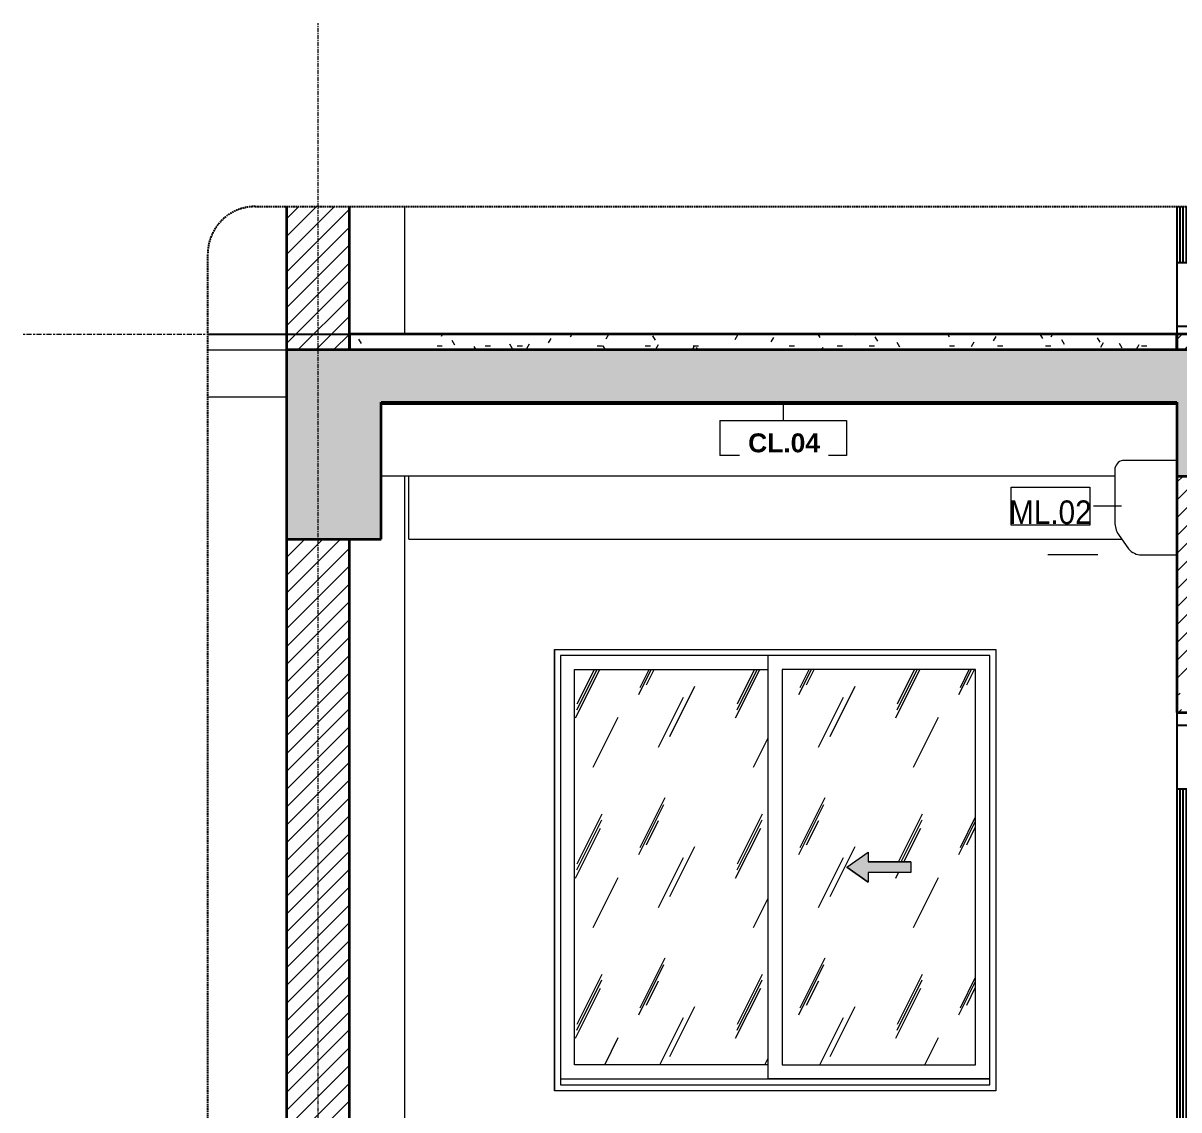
# Model space of a CAD drawing. Header units: millimetres. Extents: x 67190 to 250421, y 542 to 78637.
# Drawn here: x 136462 to 140129, y 3140 to 6587 of the extents above; entities that cross this region are included whole.
import ezdxf

# ---------------------------------------------------------------- set-up
doc = ezdxf.new("R2010")
doc.units = ezdxf.units.MM
for name, pattern in [('Centre', [31.75, 6.35, -4.7625, 15.875, -4.7625]), ('Grid Line', [22.225, 12.7, -3.175, 3.175, -3.175]), ('Hidden', [7.14375, 4.7625, -2.38125]), ('IMPORT-CENTER _2_', [40.64, 25.4, -5.08, 5.08, -5.08])]:
    doc.linetypes.add(name, pattern=pattern)
for name, color, linetype, lineweight in [('0-6', 130, 'Continuous', 5), ('A-CLNG-1', 250, 'Continuous', 35), ('A-CLNG-IDEN', 151, 'Continuous', 9), ('A-DETL-GENF', 92, 'Continuous', 18), ('A-DETL-GENF-4', 92, 'Hidden', 25), ('A-DETL-GENF-5', 9, 'Continuous', 18), ('A-DETL-MEDM', 33, 'Continuous', 35), ('A-DOOR', 31, 'Continuous', 18), ('A-DOOR-1', 7, 'Continuous', 18), ('A-DOOR-3', 50, 'Continuous', 25), ('A-FLOR-FNSH-1', 250, 'Continuous', 35), ('A-FLOR-LEVL-2', 51, 'Centre', 9), ('A-FLOR-PATT-1', 253, 'Continuous', 18), ('A-FLOR-PATT-3', 67, 'Continuous', 18), ('A-GLAZ', 151, 'Continuous', 18), ('A-WALL', 113, 'Continuous', 18), ('A-WALL-2', 250, 'Continuous', 35), ('A-WALL-PATT-1', 9, 'Continuous', 18), ('A-WALL-PATT-2', 111, 'Continuous', 18), ('G-IMPT', 8, 'Continuous', 18), ('G-IMPT-3', 8, 'IMPORT-CENTER _2_', 18), ('M-EQPM', 50, 'Continuous', 18), ('M-EQPM-1', 7, 'Continuous', 18), ('M-EQPM-2', 50, 'Continuous', 25), ('M-EQPM-IDEN', 50, 'Continuous', 9), ('S-BEAM-1', 71, 'Continuous', 5), ('S-BEAM-2', 7, 'Continuous', 18), ('S-COLS-7', 7, 'Continuous', 18), ('S-GRID-1', 1, 'Grid Line', 9)]:
    doc.layers.add(name, color=color, linetype=linetype, lineweight=lineweight)
doc.styles.add('Arial_2', font='arial.ttf', dxfattribs={"width": 0.9, "height": 75})
doc.styles.add('Arial_B_3', font='arialbd.ttf', dxfattribs={"height": 60})
pattern_1 = [(50, (-74162.38, 15875), (364.368, -31.878), [38.1, -419.1]), (355, (-74162.38, 15875), (-70.486, 382.113), [30.48, -335.28]), (100.451, (-74132, 15872.34), (293.885, 350.233), [32.38, -356.18]), (46.184, (-74162.4, 15976.6), (542.158, -84.086), [57.15, -628.65]), (96.636, (-74117.2, 15969.6), (474.805, 494.855), [48.57, -534.27]), (351.184, (-74162.4, 15976.6), (474.81, 494.85), [45.72, -502.92]), (21, (-74111.58, 15951.2), (303.2285, -204.5305), [38.1, -419.1]), (326, (-74111.58, 15951.2), (123.604, 368.376), [30.48, -335.28]), (71.451, (-74086.3, 15934.16), (426.834, 163.843), [32.38, -356.18]), (37.5, (-74162.38, 15875), (6.1766, 169.1102), [3.353, -327.863, 3.353, -337.007, -336.55]), (37.5, (-74162.38, 15875), (6.1766, 169.1102), [-671.576, 3.353, -333.197]), (7.5, (-74162.38, 15875), (133.639, 200.3615), [3.353, -190.703, 3.353, -320.243, -128.27]), (7.5, (-74162.38, 15875), (133.639, 200.3615), [-517.652, 3.353, -124.917]), (327.5, (-74275.66, 15875), (271.1818, -11.4584), [3.353, -123.647, 3.353, -392.887, -525.78]), (327.5, (-74275.66, 15875), (271.1818, -11.4584), [-523.24, 3.353, -522.427]), (317.5, (-74326.46, 15875), (296.2585, 50.853), [3.353, -161.747, 3.353, -259.791, -373.38]), (317.5, (-74326.46, 15875), (296.2585, 50.853), [-428.244, 3.353, -370.027]), (45, (-74162.38, 15875), (-125.7236, 125.7236), []), (45, (-74162.38, 16065.5), (-125.7236, 125.7236), [])]
pattern_2 = [(45, (-74162.38, 15875), (-28.28427, 28.28427), [])]
pattern_3 = [(45, (140588.113, 15875), (-28.28427, 28.28427), [])]
pattern_4 = [(63.435, (-73565.63, 15909.78), (-0.0009, 508.0002), [177.488, -958.435]), (63.435, (-74073.63, 15909.78), (-0.0009, 508.0002), [177.488, -958.435]), (63.435, (-73322.44, 16007.92), (-0.0009, 508.0002), [177.488, -958.435]), (63.435, (-73830.44, 16007.92), (-0.0009, 508.0002), [177.488, -958.435]), (63.435, (-73359.25, 15973.28), (-0.0009, 508.0002), [177.488, -958.435]), (63.435, (-73867.25, 15973.28), (-0.0009, 508.0002), [177.488, -958.435]), (63.435, (-73396.77, 16171.7), (-0.0009, 508.0002), [86.267, -1049.655]), (63.435, (-73904.77, 16171.7), (-0.0009, 508.0002), [86.267, -1049.655]), (63.435, (-73421.3, 16140.98), (-0.0009, 508.0002), [177.488, -958.435]), (63.435, (-73929.3, 16140.98), (-0.0009, 508.0002), [177.488, -958.435]), (63.435, (-73416.98, 16163.03), (-0.0009, 508.0002), [177.488, -958.435]), (63.435, (-73924.98, 16163.03), (-0.0009, 508.0002), [177.488, -958.435]), (63.435, (-73621.93, 16066.31), (-0.0009, 508.0002), [177.488, -958.435]), (63.435, (-74129.93, 16066.31), (-0.0009, 508.0002), [177.488, -958.435]), (63.435, (-73617.6, 16092.3), (-0.0009, 508.0002), [177.488, -958.435]), (63.435, (-74125.6, 16092.3), (-0.0009, 508.0002), [177.488, -958.435]), (63.435, (-73616.43, 16111.03), (-0.0009, 508.0002), [177.488, -958.435]), (63.435, (-74124.43, 16111.03), (-0.0009, 508.0002), [177.488, -958.435])]

# ---------------------------------------------------------------- blocks, each defined once
blk = doc.blocks.new('NCV_TKTC_KET CAU_rvt-6-TKCS_CĂN HỘ LOẠI 5 - MẶT CẮT 5')
at = {"layer": 'A-FLOR-PATT-1'}
h = blk.add_hatch(dxfattribs=at)
h.set_pattern_fill('FP_12', color=256, style=0, pattern_type=2)
h.set_pattern_definition(pattern_1)
h.paths.add_polyline_path([(-74427.6, 5380), (-69352.6, 5380), (-69352.6, 5385), (-74427.6, 5385)])
h.paths.add_polyline_path([(-77143.5, 5380), (-74627.6, 5380), (-74627.6, 5385), (-77152.6, 5385), (-77152.6, 5380)])
h.paths.add_polyline_path([(-68587.6, 5380), (-68587.6, 5385), (-68952.6, 5385), (-68952.6, 5380)])
h = blk.add_hatch(dxfattribs=at)
h.set_pattern_fill('FP_12', color=256, style=0, pattern_type=2)
h.set_pattern_definition(pattern_1)
h.paths.add_polyline_path([(-74427.6, 5380), (-69352.6, 5380), (-69352.6, 5385), (-74427.6, 5385)])
h.paths.add_polyline_path([(-77143.5, 5380), (-74627.6, 5380), (-74627.6, 5385), (-77152.6, 5385), (-77152.6, 5380)])
h.paths.add_polyline_path([(-68587.6, 5380), (-68587.6, 5385), (-68952.6, 5385), (-68952.6, 5380)])
at = {"layer": 'S-BEAM-1'}
blk.add_hatch(color=256, dxfattribs=at).paths.add_polyline_path([(-74627.6, 5150), (-74627.6, 5150), (-74627.6, 5322.5)])
at = {"layer": 'A-FLOR-FNSH-1'}
blk.add_line((-77152.6, 5380), (-74627.6, 5380), dxfattribs=at)
at = {"layer": 'S-BEAM-2'}
for p, q in [((-74627.7, 5199.9), (-74627.7, 5380)), ((-74824.9, 5150), (-77152.6, 5150)), ((-77064.9, 4950), (-77064.9, 5150)), ((-77064.9, 4950), (-74802.6, 4950))]:
    blk.add_line(p, q, dxfattribs=at)
at = {"layer": 'S-COLS-7'}
for p, q in [((-77077.6, 5600), (-77077.6, 6004.9)), ((-77077.6, 2200), (-77077.6, 5150))]:
    blk.add_line(p, q, dxfattribs=at)
blk = doc.blocks.new('DOOR_CW_01 CANH MO-PANEL KINH - DIW_01-900x2200-CỬA GỖ VÂN LAMINATE-553393-TKCS_CĂN HỘ LOẠI 5 - MẶT CẮT 5')
at = {"layer": 'A-DOOR-1'}
for p, q in [((-74627.6, 6004.9), (-74627.6, 5600)), ((-74577.6, 6004.9), (-74577.6, 5600)), ((-74527.6, 6004.9), (-74527.6, 5600))]:
    blk.add_line(p, q, dxfattribs=at)
at = {"layer": 'A-DOOR-3'}
for p, q in [((-74627.6, 6004.9), (-74627.6, 5600)), ((-74627.6, 6004.9), (-74627.6, 5600)), ((-74617.6, 5826), (-74617.6, 6004.9)), ((-74607.6, 5826), (-74607.6, 6004.9)), ((-74597.6, 5826), (-74597.6, 6004.9)), ((-74587.6, 5626), (-74587.6, 6004.9)), ((-74527.6, 5600), (-74527.6, 6004.9)), ((-74527.6, 5600), (-74527.6, 6004.9)), ((-74587.6, 5826), (-74627.6, 5826)), ((-74627.6, 5626), (-74587.6, 5626))]:
    blk.add_line(p, q, dxfattribs=at)
blk = doc.blocks.new('NCV_TKTC_TANG 2_rvt-4-TKCS_CĂN HỘ LOẠI 5 - MẶT CẮT 5')
at = {"layer": 'A-FLOR-PATT-3'}
h = blk.add_hatch(dxfattribs=at)
h.set_pattern_fill('FP_16', color=256, style=0, pattern_type=2)
h.set_pattern_definition([(0, (-74162.38, 15875), (203.2, 50.8), [16.764, -135.636, 16.764, -135.636, -812.8]), (0, (-74162.38, 15875), (203.2, 50.8), [-304.8, 16.764, -288.036, 16.764, -135.636, -355.6]), (0, (-74162.38, 15875), (203.2, 50.8), [-762, 16.764, -84.836, 16.764, -237.236]), (120, (-74086.18, 15900.4), (-145.5941, 150.57636), [16.764, -135.636, 16.764, -135.636, -812.8]), (120, (-74086.18, 15900.4), (-145.5941, 150.57636), [-304.8, 16.764, -288.036, 16.764, -135.636, -355.6]), (120, (-74086.18, 15900.4), (-145.5941, 150.57636), [-762, 16.764, -84.836, 16.764, -237.236]), (240, (-74060.78, 16002), (-57.6059, -201.37636), [16.764, -135.636, 16.764, -135.636, -812.8]), (240, (-74060.78, 16002), (-57.6059, -201.37636), [-304.8, 16.764, -288.036, 16.764, -135.636, -355.6]), (240, (-74060.78, 16002), (-57.6059, -201.37636), [-762, 16.764, -84.836, 16.764, -237.236])])
h.paths.add_polyline_path([(-76990, 5550), (-74627.6, 5550), (-74627.7, 5600), (-77252.6, 5600), (-77252.6, 5550), (-77077.6, 5550)])
at = {"layer": 'A-WALL-PATT-1'}
h = blk.add_hatch(dxfattribs=at)
h.set_pattern_fill('FP_13', color=256, style=0, pattern_type=2)
h.set_pattern_definition(pattern_2)
h.paths.add_polyline_path([(-74527.6, 5550), (-74527.6, 5600), (-74627.6, 5600), (-74627.6, 5550), (-74577.6, 5550)])
at = {"layer": 'A-FLOR-FNSH-1'}
for p, q in [((-74627.6, 5600), (-77252.6, 5600)), ((-77252.6, 5600), (-77252.6, 5550)), ((-74627.6, 5550), (-74627.6, 5600))]:
    blk.add_line(p, q, dxfattribs=at)
at = {"layer": 'A-WALL-2'}
for p, q in [((-74527.6, 5600), (-74627.6, 5600)), ((-74627.6, 5600), (-74627.6, 5550))]:
    blk.add_line(p, q, dxfattribs=at)
at = {"layer": 'A-DOOR'}
blk.add_blockref('DOOR_CW_01 CANH MO-PANEL KINH - DIW_01-900x2200-CỬA GỖ VÂN LAMINATE-553393-TKCS_CĂN HỘ LOẠI 5 - MẶT CẮT 5', (0, 0), dxfattribs=at)
blk = doc.blocks.new('DOOR_CW_01 CANH MO-PANEL KINH - DIW_01-900x2200-CỬA GỖ VÂN LAMINATE-V107-TKCS_CĂN HỘ LOẠI 5 - MẶT CẮT 5')
at = {"layer": 'A-DOOR-1'}
for p, q in [((-74627.564287, 4360), (-74627.564287, 2200)), ((-74577.564287, 4350), (-74577.564287, 2200)), ((-74527.564287, 4350), (-74527.564287, 2200))]:
    blk.add_line(p, q, dxfattribs=at)
at = {"layer": 'A-DOOR-3'}
for p, q in [((-74627.564287, 4400), (-74627.564287, 2200)), ((-74627.564287, 4400), (-74407.564287, 4400)), ((-74627.564287, 4400), (-74627.564287, 2200)), ((-74527.564287, 4400), (-74627.564287, 4400)), ((-74627.564287, 4400), (-74627.564287, 4360)), ((-74527.564287, 2200), (-74527.564287, 4400)), ((-74527.564287, 2200), (-74527.564287, 4400)), ((-74527.564287, 4350), (-74527.564287, 4400)), ((-74627.564287, 4360), (-74527.564287, 4360)), ((-74627.564287, 4360), (-74587.564287, 4360)), ((-74627.564287, 4360), (-74577.564287, 4360)), ((-74587.564287, 2226), (-74587.564287, 4360)), ((-74577.564287, 4360), (-74577.564287, 4350)), ((-74577.564287, 4350), (-74527.564287, 4350)), ((-74627.564287, 4158), (-74587.564287, 4158)), ((-74617.564287, 2426), (-74617.564287, 4158)), ((-74607.564287, 2426), (-74607.564287, 4158)), ((-74597.564287, 2426), (-74597.564287, 4158)), ((-74587.564287, 2426), (-74627.564287, 2426)), ((-74627.564287, 2226), (-74587.564287, 2226))]:
    blk.add_line(p, q, dxfattribs=at)
blk = doc.blocks.new('Air_Conditioner_on_wall_20381 - Air_Conditioner_on_wall_20381-V109-TKCS_CĂN HỘ LOẠI 5 - MẶT CẮT 5')
at = {"layer": 'M-EQPM-1'}
for p, q in [((-74627.6, 5200), (-74799.7, 5200)), ((-74824.9, 5170), (-74824.9, 5004.1)), ((-74812.9, 4964.8), (-74781, 4919.1)), ((-75006.7, 4900), (-75036.6, 4900)), ((-75006.7, 4900), (-75036.6, 4900)), ((-74878.5, 4900), (-75036.6, 4900)), ((-75006.7, 4900), (-75036.6, 4900)), ((-75006.7, 4900), (-75036.6, 4900)), ((-74878.5, 4900), (-75036.6, 4900)), ((-75006.7, 4900), (-75036.6, 4900)), ((-75006.7, 4900), (-75036.6, 4900)), ((-74878.5, 4900), (-75036.6, 4900)), ((-75006.7, 4900), (-75036.6, 4900)), ((-75006.7, 4900), (-75036.6, 4900)), ((-74878.5, 4900), (-75036.6, 4900)), ((-74739.9, 4900), (-74627.6, 4900))]:
    blk.add_line(p, q, dxfattribs=at)
for centre, radius, start, end in [((-74791.8, 5167.8), 33.1, 103.7944, 176.2056), ((-74745.7, 5006.8), 79.3, 181.9739, 211.9739), ((-74739.9, 4953.6), 53.6, 220.0167, 269.9833)]:
    blk.add_arc(centre, radius, start, end, dxfattribs=at)
blk = doc.blocks.new('NCV_TKTC_TANG 1_rvt-4-TKCS_CĂN HỘ LOẠI 5 - MẶT CẮT 5')
at = {"layer": 'A-WALL-PATT-1'}
h = blk.add_hatch(dxfattribs=at)
h.set_pattern_fill('FP_13', color=256, style=0, pattern_type=2)
h.set_pattern_definition(pattern_2)
h.paths.add_polyline_path([(-74627.6, 2150), (-74527.6, 2150), (-74527.6, 2200), (-74627.6, 2200)])
h.paths.add_polyline_path([(-74537.6, 4400), (-74527.6, 4400), (-74527.6, 5150), (-74627.6, 5150), (-74627.6, 4400), (-74617.6, 4400)])
h.paths.add_polyline_path([(-74537.6, 4410), (-74617.6, 4410), (-74617.6, 4520), (-74537.6, 4520), (-74537.6, 4500)])
at = {"layer": 'A-CLNG-1'}
blk.add_line((-77152.6, 5380), (-74627.6, 5380), dxfattribs=at)
at = {"layer": 'A-WALL-2'}
for p, q in [((-74627.6, 5150), (-74627.6, 4400)), ((-74627.6, 4400), (-74527.6, 4400))]:
    blk.add_line(p, q, dxfattribs=at)
at = {"layer": 'A-DOOR'}
blk.add_blockref('DOOR_CW_01 CANH MO-PANEL KINH - DIW_01-900x2200-CỬA GỖ VÂN LAMINATE-V107-TKCS_CĂN HỘ LOẠI 5 - MẶT CẮT 5', (0, 0), dxfattribs=at)
at = {"layer": 'M-EQPM'}
blk.add_blockref('Air_Conditioner_on_wall_20381 - Air_Conditioner_on_wall_20381-V109-TKCS_CĂN HỘ LOẠI 5 - MẶT CẮT 5', (0, 0), dxfattribs=at)
blk = doc.blocks.new('1_FAMILY RVT - W01-WxH 1400x1400xmm-389822-TKCS_CĂN HỘ LOẠI 5 - MẶT CẮT 5')
at = {"layer": 'A-GLAZ'}
h = blk.add_hatch(dxfattribs=at)
h.set_pattern_fill('FP_17', color=256, style=0, pattern_type=2)
h.set_pattern_definition(pattern_4)
h.paths.add_polyline_path([(-75924.8, 3282.6), (-75924.8, 4536.5), (-76539.1, 4536.5), (-76539.1, 3282.6)])
h = blk.add_hatch(dxfattribs=at)
h.set_pattern_fill('FP_17', color=256, style=0, pattern_type=2)
h.set_pattern_definition(pattern_4)
h.paths.add_polyline_path([(-75779.2, 3282.6), (-75266.1, 3282.6), (-75266.1, 4536.5), (-75880.3, 4536.5), (-75880.3, 3282.6)])
h.paths.add_polyline_path([(-75607.1, 3862.1), (-75674.8, 3909.5), (-75607.1, 3957), (-75607.1, 3926.5), (-75471.6, 3926.5), (-75471.6, 3892.6), (-75607.1, 3892.6)])
blk.add_hatch(color=256, dxfattribs=at).paths.add_polyline_path([(-75607.1, 3862.1), (-75607.1, 3892.6), (-75471.6, 3892.6), (-75471.6, 3926.5), (-75607.1, 3926.5), (-75607.1, 3957), (-75674.8, 3909.5), (-75650.6, 3892.6)])
at = {"layer": 'A-DETL-GENF'}
for p, q in [((-75674.8, 3909.5), (-75607.1, 3957)), ((-75674.8, 3909.5), (-75607.1, 3957)), ((-75607.1, 3957), (-75607.1, 3926.5)), ((-75607.1, 3957), (-75607.1, 3926.5)), ((-75607.1, 3926.5), (-75471.6, 3926.5)), ((-75471.6, 3926.5), (-75607.1, 3926.5)), ((-75471.6, 3926.5), (-75471.6, 3892.6)), ((-75471.6, 3926.5), (-75471.6, 3892.6)), ((-75607.1, 3862.1), (-75674.8, 3909.5)), ((-75674.8, 3909.5), (-75607.1, 3862.1)), ((-75471.6, 3892.6), (-75607.1, 3892.6)), ((-75607.1, 3892.6), (-75607.1, 3862.1)), ((-75471.6, 3892.6), (-75607.1, 3892.6)), ((-75607.1, 3892.6), (-75607.1, 3862.1))]:
    blk.add_line(p, q, dxfattribs=at)
at = {"layer": 'A-GLAZ'}
for p, q in [((-76602.6, 4600), (-75202.6, 4600)), ((-76602.6, 4600), (-76602.6, 3200)), ((-75202.6, 4600), (-75202.6, 3200)), ((-76583.5, 4581), (-76583.5, 3219)), ((-75221.6, 4581), (-76583.5, 4581)), ((-75924.8, 3238.1), (-75924.8, 4581)), ((-75221.6, 3219), (-75221.6, 4581)), ((-76539.1, 4536.5), (-75924.8, 4536.5)), ((-76539.1, 3282.6), (-76539.1, 4536.5)), ((-75266.1, 4536.5), (-75880.3, 4536.5)), ((-75880.3, 4536.5), (-75880.3, 3282.6)), ((-75266.1, 3282.6), (-75266.1, 4536.5)), ((-75924.8, 3282.6), (-76539.1, 3282.6)), ((-75880.3, 3282.6), (-75266.1, 3282.6)), ((-76583.5, 3238.1), (-75221.6, 3238.1)), ((-75221.6, 3238.1), (-75924.8, 3238.1)), ((-75202.6, 3200), (-76602.6, 3200)), ((-76583.5, 3219), (-75221.6, 3219))]:
    blk.add_line(p, q, dxfattribs=at)
blk = doc.blocks.new('TKTC_XREF_251221_MB TANG 2-7 - TKTC_XREF_260130_MB TANG 2-5_dwg_$cc-4746800-TKCS_CĂN HỘ LOẠI 5 - MẶT CẮT 5')
at = {"layer": 'G-IMPT-3'}
for p, q in [((-73743.1, 5600), (-73864.2, 5600)), ((-73803.2, 5600), (-73804.1, 5600))]:
    blk.add_line(p, q, dxfattribs=at)
at = {"layer": 'M-EQPM'}
for p, q in [((-73758.7, 5600), (-73848.7, 5600)), ((-73848.7, 5600), (-73803.7, 5600)), ((-73804, 5600), (-73804, 5600)), ((-73803.7, 5600), (-73758.7, 5600))]:
    blk.add_line(p, q, dxfattribs=at)
blk = doc.blocks.new('TKTC_XREF_251221_MB TANG 2-7 - TKTC_XREF_260130_MB TANG 2-5_dwg_CUM U_DN100-4746796-TKCS_CĂN HỘ LOẠI 5 - MẶT CẮT 5')
at = {"layer": 'G-IMPT'}
for p, q in [((-73860, 5600), (-73857.7, 5600)), ((-73858.8, 5600), (-73852, 5600)), ((-73858.5, 5600), (-73858.1, 5600)), ((-73749.2, 5600), (-73858.1, 5600)), ((-73857.7, 5600), (-73853.1, 5600)), ((-73857.7, 5600), (-73857.7, 5600)), ((-73857.5, 5600), (-73856.7, 5600)), ((-73856.7, 5600), (-73854.2, 5600)), ((-73856.7, 5600), (-73854.2, 5600)), ((-73856.7, 5600), (-73854.2, 5600)), ((-73854.2, 5600), (-73853.4, 5600)), ((-73853.1, 5600), (-73850.9, 5600)), ((-73853.1, 5600), (-73853.1, 5600)), ((-73755.5, 5600), (-73851.8, 5600)), ((-73758.7, 5600), (-73848.7, 5600)), ((-73757.3, 5600), (-73755.1, 5600)), ((-73756.2, 5600), (-73749.4, 5600)), ((-73755.1, 5600), (-73750.5, 5600)), ((-73755, 5600), (-73755.1, 5600)), ((-73754.8, 5600), (-73754.1, 5600)), ((-73754.1, 5600), (-73751.6, 5600)), ((-73754.1, 5600), (-73751.5, 5600)), ((-73754.1, 5600), (-73751.5, 5600)), ((-73751.6, 5600), (-73750.8, 5600)), ((-73750.5, 5600), (-73748.2, 5600)), ((-73750.5, 5600), (-73750.5, 5600)), ((-73749.6, 5600), (-73749.2, 5600))]:
    blk.add_line(p, q, dxfattribs=at)
at = {"layer": 'G-IMPT', "flags": 128}
for points in [[(-73859.9, 5600), (-73861.4, 5600), (-73861.4, 5600), (-73849.3, 5600), (-73849.3, 5600), (-73850.8, 5600)], [(-73850.9, 5600), (-73850.8, 5600), (-73859.9, 5600), (-73860, 5600)], [(-73857.4, 5600), (-73857.5, 5600), (-73853.4, 5600), (-73853.4, 5600)], [(-73852.2, 5600), (-73851.8, 5600), (-73848.7, 5600)], [(-73757.3, 5600), (-73758.8, 5600), (-73758.8, 5600), (-73746.7, 5600), (-73746.7, 5600), (-73748.2, 5600)], [(-73755.9, 5600), (-73755.5, 5600), (-73758.7, 5600)], [(-73748.2, 5600), (-73748.2, 5600), (-73757.3, 5600), (-73757.3, 5600)], [(-73754.8, 5600), (-73754.8, 5600), (-73750.8, 5600), (-73750.8, 5600)]]:
    blk.add_lwpolyline(points, dxfattribs=at)
blk = doc.blocks.new('TKTC_XREF_251221_MB TANG 2-7 - TKTC_XREF_260130_MB TANG 2-5_dwg_$cc-4746795-TKCS_CĂN HỘ LOẠI 5 - MẶT CẮT 5')
at = {"layer": 'G-IMPT-3'}
for p, q in [((-73903.4, 5600), (-74056.4, 5600)), ((-73979.9, 5600), (-73980, 5600))]:
    blk.add_line(p, q, dxfattribs=at)
at = {"layer": 'M-EQPM'}
for p, q in [((-73923.1, 5600), (-74036.8, 5600)), ((-74036.8, 5600), (-73979.9, 5600)), ((-73980, 5600), (-73980, 5600)), ((-73979.9, 5600), (-73923.1, 5600))]:
    blk.add_line(p, q, dxfattribs=at)
blk = doc.blocks.new('TKTC_XREF_251221_MB TANG 2-7 - TKTC_XREF_260130_MB TANG 2-5_dwg_CUM U_DN100-4746799-TKCS_CĂN HỘ LOẠI 5 - MẶT CẮT 5')
at = {"layer": 'G-IMPT'}
for p, q in [((-74048.6, 5600), (-74051.4, 5600)), ((-74041.4, 5600), (-74050, 5600)), ((-74049.7, 5600), (-74049.6, 5600)), ((-74049.6, 5600), (-73912, 5600)), ((-74042.8, 5600), (-74048.6, 5600)), ((-74048.6, 5600), (-74048.6, 5600)), ((-74047.3, 5600), (-74048.3, 5600)), ((-74044.1, 5600), (-74047.3, 5600)), ((-74044.1, 5600), (-74047.3, 5600)), ((-74044.1, 5600), (-74047.3, 5600)), ((-74043.2, 5600), (-74044.1, 5600)), ((-74040, 5600), (-74042.8, 5600)), ((-74042.8, 5600), (-74042.8, 5600)), ((-74041.7, 5600), (-73920, 5600)), ((-74037.7, 5600), (-73923.9, 5600)), ((-73918.9, 5600), (-73921.8, 5600)), ((-73911.7, 5600), (-73920.3, 5600)), ((-73913.2, 5600), (-73918.9, 5600)), ((-73918.9, 5600), (-73918.9, 5600)), ((-73917.6, 5600), (-73918.6, 5600)), ((-73914.4, 5600), (-73917.6, 5600)), ((-73914.4, 5600), (-73917.6, 5600)), ((-73914.4, 5600), (-73917.6, 5600)), ((-73913.5, 5600), (-73914.4, 5600)), ((-73910.3, 5600), (-73913.2, 5600)), ((-73913.2, 5600), (-73913.2, 5600)), ((-73912, 5600), (-73912, 5600))]:
    blk.add_line(p, q, dxfattribs=at)
at = {"layer": 'G-IMPT', "flags": 128}
for points in [[(-74040, 5600), (-74038, 5600), (-74038, 5600), (-74053.4, 5600), (-74053.4, 5600), (-74051.4, 5600)], [(-74051.4, 5600), (-74051.4, 5600), (-74040, 5600), (-74040, 5600)], [(-74043.2, 5600), (-74043.2, 5600), (-74048.3, 5600), (-74048.3, 5600)], [(-74041.7, 5600), (-74041.7, 5600), (-74037.7, 5600)], [(-73920, 5600), (-73920, 5600), (-73923.9, 5600)], [(-73910.3, 5600), (-73908.4, 5600), (-73908.4, 5600), (-73923.7, 5600), (-73923.7, 5600), (-73921.8, 5600)], [(-73921.8, 5600), (-73921.8, 5600), (-73910.3, 5600), (-73910.3, 5600)], [(-73913.5, 5600), (-73913.5, 5600), (-73918.6, 5600), (-73918.6, 5600)]]:
    blk.add_lwpolyline(points, dxfattribs=at)
blk = doc.blocks.new('TKTC_XREF_251221_MB TANG 2-7 - TKTC_XREF_260130_MB TANG 2-5_dwg_$cc-4746798-TKCS_CĂN HỘ LOẠI 5 - MẶT CẮT 5')
at = {"layer": 'G-IMPT-3'}
for p, q in [((-73667.9, 5600), (-73514.9, 5600)), ((-73591.3, 5600), (-73591.4, 5600))]:
    blk.add_line(p, q, dxfattribs=at)
at = {"layer": 'M-EQPM'}
for p, q in [((-73591.4, 5600), (-73648.2, 5600)), ((-73648.2, 5600), (-73534.5, 5600)), ((-73591.4, 5600), (-73591.4, 5600)), ((-73534.5, 5600), (-73591.4, 5600))]:
    blk.add_line(p, q, dxfattribs=at)
blk = doc.blocks.new('TKTC_XREF_251221_MB TANG 2-7 - TKTC_XREF_260130_MB TANG 2-5_dwg_$cc-4746797-TKCS_CĂN HỘ LOẠI 5 - MẶT CẮT 5')
at = {"layer": 'G-IMPT-3'}
for p, q in [((-73400.6, 5600), (-73521.7, 5600)), ((-73460.7, 5600), (-73461.6, 5600))]:
    blk.add_line(p, q, dxfattribs=at)
at = {"layer": 'M-EQPM'}
for p, q in [((-73416.2, 5600), (-73506.2, 5600)), ((-73506.2, 5600), (-73461.2, 5600)), ((-73461.5, 5600), (-73461.5, 5600)), ((-73461.2, 5600), (-73416.2, 5600))]:
    blk.add_line(p, q, dxfattribs=at)
blk = doc.blocks.new('TKTC_XREF_251221_MB TANG 2-7 - TKTC_XREF_260130_MB TANG 2-5_dwg_THU NUOC - THU NUOC-444531-TKCS_MB TẦNG 1-4746810-TKCS_CĂN HỘ LOẠI 5 - MẶT CẮT 5')
at = {"layer": 'G-IMPT'}
for p, q in [((-76154.5, 5600), (-76304.5, 5600)), ((-76304.5, 5600), (-76154.5, 5600)), ((-76179.5, 5600), (-76279.5, 5600)), ((-76279.5, 5600), (-76179.5, 5600)), ((-76184.5, 5600), (-76274.5, 5600)), ((-76274.5, 5600), (-76184.5, 5600)), ((-76274.5, 5600), (-76184.5, 5600)), ((-76184.5, 5600), (-76274.5, 5600)), ((-76261.6, 5600), (-76261.6, 5600)), ((-76261.6, 5600), (-76261.6, 5600)), ((-76261.6, 5600), (-76261.6, 5600)), ((-76261.6, 5600), (-76237.5, 5600)), ((-76237.5, 5600), (-76261.6, 5600)), ((-76197.4, 5600), (-76261.6, 5600)), ((-76261.6, 5600), (-76197.4, 5600)), ((-76197.4, 5600), (-76261.6, 5600)), ((-76261.6, 5600), (-76197.4, 5600)), ((-76249.3, 5600), (-76249.3, 5600)), ((-76249.3, 5600), (-76249.3, 5600)), ((-76209.8, 5600), (-76249.3, 5600)), ((-76249.3, 5600), (-76209.8, 5600)), ((-76209.8, 5600), (-76249.3, 5600)), ((-76249.3, 5600), (-76209.8, 5600)), ((-76239.4, 5600), (-76239.4, 5600)), ((-76239.4, 5600), (-76239.4, 5600)), ((-76219.7, 5600), (-76239.4, 5600)), ((-76239.4, 5600), (-76219.7, 5600)), ((-76219.7, 5600), (-76239.4, 5600)), ((-76239.4, 5600), (-76219.7, 5600)), ((-76197.4, 5600), (-76221.5, 5600)), ((-76221.5, 5600), (-76197.4, 5600)), ((-76219.7, 5600), (-76219.7, 5600)), ((-76219.7, 5600), (-76219.7, 5600)), ((-76209.8, 5600), (-76209.8, 5600)), ((-76209.8, 5600), (-76209.8, 5600)), ((-76197.4, 5600), (-76197.4, 5600)), ((-76197.4, 5600), (-76197.4, 5600)), ((-76197.4, 5600), (-76197.4, 5600))]:
    blk.add_line(p, q, dxfattribs=at)
blk = doc.blocks.new('TKTC_XREF_251221_MB TANG 2-7 - TKTC_XREF_260130_MB TANG 2-5_dwg_$cc-V111-TKCS_CĂN HỘ LOẠI 5 - MẶT CẮT 5')
at = {"layer": 'G-IMPT-3'}
for p, q in [((-77099.1, 5600), (-77220.2, 5600)), ((-77160, 5600), (-77159.3, 5600))]:
    blk.add_line(p, q, dxfattribs=at)
at = {"layer": 'M-EQPM'}
for p, q in [((-77204.6, 5600), (-77204.6, 5600)), ((-77159.6, 5600), (-77159.9, 5600)), ((-77159.9, 5600), (-77159.4, 5600)), ((-77159.4, 5600), (-77159.6, 5600))]:
    blk.add_line(p, q, dxfattribs=at)
blk = doc.blocks.new('TKTC_XREF_251221_MB TANG 2-7 - TKTC_XREF_260130_MB TANG 2-5_dwg_CUM U_DN100-V112-TKCS_CĂN HỘ LOẠI 5 - MẶT CẮT 5')
at = {"layer": 'G-IMPT'}
for p, q in [((-77223.7, 5600), (-77222.9, 5600)), ((-77222.9, 5600), (-77223.7, 5600)), ((-77223.7, 5600), (-77223.7, 5600)), ((-77223.5, 5600), (-77222.8, 5600)), ((-77222.8, 5600), (-77223.5, 5600)), ((-77223.5, 5600), (-77223.5, 5600)), ((-77221.7, 5600), (-77221.7, 5600)), ((-77221.6, 5600), (-77221.6, 5600)), ((-77220.2, 5600), (-77220.2, 5600)), ((-77220.1, 5600), (-77220, 5600)), ((-77218.6, 5600), (-77218.6, 5600)), ((-77218.5, 5600), (-77218.5, 5600)), ((-77217.9, 5600), (-77217.9, 5600)), ((-77217.9, 5600), (-77217.9, 5600)), ((-77217.9, 5600), (-77217.9, 5600)), ((-77214.1, 5600), (-77217.9, 5600)), ((-77214.1, 5600), (-77217.9, 5600)), ((-77217.7, 5600), (-77217.7, 5600)), ((-77217.7, 5600), (-77217.7, 5600)), ((-77217.7, 5600), (-77217.7, 5600)), ((-77214, 5600), (-77217.7, 5600)), ((-77213.9, 5600), (-77217.7, 5600)), ((-77212.6, 5600), (-77161.2, 5600)), ((-77212.4, 5600), (-77161.1, 5600)), ((-77161.1, 5600), (-77161.2, 5600)), ((-77161.1, 5600), (-77161.2, 5600)), ((-77161.1, 5600), (-77161.2, 5600))]:
    blk.add_line(p, q, dxfattribs=at)
at = {"layer": 'G-IMPT', "flags": 128}
for points in [[(-77218.6, 5600), (-77222.9, 5600), (-77222.9, 5600), (-77218.6, 5600)], [(-77218.5, 5600), (-77222.8, 5600), (-77222.8, 5600), (-77218.5, 5600)], [(-77217.9, 5600), (-77214.1, 5600), (-77214.1, 5600), (-77217.9, 5600)], [(-77217.7, 5600), (-77213.9, 5600), (-77214, 5600), (-77217.7, 5600)], [(-77214.1, 5600), (-77214.1, 5600), (-77212.6, 5600), (-77212.5, 5600), (-77214.1, 5600), (-77214.1, 5600)], [(-77214, 5600), (-77214, 5600), (-77212.4, 5600), (-77212.4, 5600), (-77213.9, 5600), (-77213.9, 5600)], [(-77212.6, 5600), (-77161.2, 5600), (-77161.2, 5600)], [(-77212.4, 5600), (-77161.1, 5600), (-77161.1, 5600)]]:
    blk.add_lwpolyline(points, dxfattribs=at)
blk = doc.blocks.new('TKTC_XREF_251221_MB TANG 2-7 - TKTC_XREF_251221_MB TANG 2-7-2039446-TKCS_CĂN HỘ LOẠI 5 - MẶT CẮT 5')
at = {"layer": 'M-EQPM'}
for p, q in [((-77252.4, 5600), (-77212.6, 5600)), ((-77212.6, 5600), (-77252.4, 5600)), ((-77212.4, 5600), (-77092.6, 5600)), ((-77092.6, 5600), (-77212.4, 5600)), ((-75353.9, 5600), (-75353.6, 5600)), ((-74628.7, 5600), (-75353.9, 5600)), ((-75353.6, 5600), (-74628.4, 5600)), ((-74628.4, 5600), (-74628.7, 5600))]:
    blk.add_line(p, q, dxfattribs=at)
at = {"layer": 'M-EQPM-2'}
for p, q in [((-77702.6, 5600), (-77177.6, 5600)), ((-77177.6, 5600), (-72452.6, 5600))]:
    blk.add_line(p, q, dxfattribs=at)
for name, p in [('TKTC_XREF_251221_MB TANG 2-7 - TKTC_XREF_260130_MB TANG 2-5_dwg_CUM U_DN100-V112-TKCS_CĂN HỘ LOẠI 5 - MẶT CẮT 5', (0, 0)), ('TKTC_XREF_251221_MB TANG 2-7 - TKTC_XREF_260130_MB TANG 2-5_dwg_$cc-V111-TKCS_CĂN HỘ LOẠI 5 - MẶT CẮT 5', (0, 0)), ('TKTC_XREF_251221_MB TANG 2-7 - TKTC_XREF_260130_MB TANG 2-5_dwg_THU NUOC - THU NUOC-444531-TKCS_MB TẦNG 1-4746810-TKCS_CĂN HỘ LOẠI 5 - MẶT CẮT 5', (0, 0)), ('TKTC_XREF_251221_MB TANG 2-7 - TKTC_XREF_260130_MB TANG 2-5_dwg_$cc-4746795-TKCS_CĂN HỘ LOẠI 5 - MẶT CẮT 5', (-1296.7, 0)), ('TKTC_XREF_251221_MB TANG 2-7 - TKTC_XREF_260130_MB TANG 2-5_dwg_CUM U_DN100-4746799-TKCS_CĂN HỘ LOẠI 5 - MẶT CẮT 5', (-1296.7, 0)), ('TKTC_XREF_251221_MB TANG 2-7 - TKTC_XREF_260130_MB TANG 2-5_dwg_$cc-4746800-TKCS_CĂN HỘ LOẠI 5 - MẶT CẮT 5', (-1232.7, 0)), ('TKTC_XREF_251221_MB TANG 2-7 - TKTC_XREF_260130_MB TANG 2-5_dwg_CUM U_DN100-4746796-TKCS_CĂN HỘ LOẠI 5 - MẶT CẮT 5', (-1232.7, 0)), ('TKTC_XREF_251221_MB TANG 2-7 - TKTC_XREF_260130_MB TANG 2-5_dwg_$cc-4746798-TKCS_CĂN HỘ LOẠI 5 - MẶT CẮT 5', (-1232.1, 0)), ('TKTC_XREF_251221_MB TANG 2-7 - TKTC_XREF_260130_MB TANG 2-5_dwg_CUM U_DN100-4746799-TKCS_CĂN HỘ LOẠI 5 - MẶT CẮT 5', (-842.7, 0)), ('TKTC_XREF_251221_MB TANG 2-7 - TKTC_XREF_260130_MB TANG 2-5_dwg_$cc-4746797-TKCS_CĂN HỘ LOẠI 5 - MẶT CẮT 5', (-1224.4, 0)), ('TKTC_XREF_251221_MB TANG 2-7 - TKTC_XREF_260130_MB TANG 2-5_dwg_CUM U_DN100-4746796-TKCS_CĂN HỘ LOẠI 5 - MẶT CẮT 5', (-881.9, 0))]:
    blk.add_blockref(name, p)
blk = doc.blocks.new('BORDER VIEW - BORDER VIEW-2591230-TKCS_CĂN HỘ LOẠI 5 - MẶT CẮT 5')
at = {"layer": 'A-DETL-GENF-4'}
for p, q in [((-77552.6, 6004.9), (-68737.6, 6004.9)), ((-77702.6, 1690), (-77702.6, 5854.9))]:
    blk.add_line(p, q, dxfattribs=at)
blk.add_arc((-77552.6, 5854.9), 150, 90, 180, dxfattribs=at)
blk = doc.blocks.new('M_ME Tag - Boxed-4073756-TKCS_CĂN HỘ LOẠI 5 - MẶT CẮT 5')
at = {"layer": 'M-EQPM-IDEN'}
for p, q in [((-75153.6, 4994.7), (-75153.6, 5114.7)), ((-75153.6, 5114.7), (-74903.6, 5114.7)), ((-74903.6, 5114.7), (-74903.6, 4994.7)), ((-74903.6, 4994.7), (-75153.6, 4994.7))]:
    blk.add_line(p, q, dxfattribs=at)
blk = doc.blocks.new('M_Ceiling Tag w Height - M_Ceiling Tag-4076437-TKCS_CĂN HỘ LOẠI 5 - MẶT CẮT 5')
at = {"layer": 'A-CLNG-IDEN'}
for p, q in [((-76077.3, 5326.3), (-76077.3, 5215.1)), ((-76077.3, 5326.3), (-75676.1, 5326.3)), ((-75676.1, 5326.3), (-75676.1, 5215.1)), ((-75676.1, 5215.1), (-76077.3, 5215.1))]:
    blk.add_line(p, q, dxfattribs=at)

msp = doc.modelspace()

# ---------------------------------------------------------------- hatches: boundary and pattern name
at = {"layer": 'A-DETL-GENF-5'}
h = msp.add_hatch(dxfattribs=at)
h.set_pattern_fill('FP_12', color=256, style=0, pattern_type=2)
h.set_pattern_definition([(50, (140588.1, 15875), (364.368, -31.8783), [38.1, -419.1]), (355, (140588.1, 15875), (-70.486, 382.113), [30.48, -335.28]), (100.451, (140618.48, 15872.34), (293.885, 350.233), [32.38, -356.18]), (46.184, (140588.1, 15976.6), (542.158, -84.086), [57.15, -628.65]), (96.636, (140633.3, 15969.6), (474.805, 494.855), [48.57, -534.27]), (351.184, (140588.1, 15976.6), (474.81, 494.85), [45.72, -502.92]), (21, (140638.9, 15951.2), (303.2285, -204.5305), [38.1, -419.1]), (326, (140638.9, 15951.2), (123.604, 368.376), [30.48, -335.28]), (71.451, (140664.2, 15934.16), (426.834, 163.843), [32.38, -356.18]), (37.5, (140588.11, 15875), (6.1766, 169.1102), [3.353, -327.863, 3.353, -337.007, -336.55]), (37.5, (140588.11, 15875), (6.1766, 169.1102), [-671.576, 3.353, -333.197]), (7.5, (140588.11, 15875), (133.6389, 200.3615), [3.353, -190.703, 3.353, -320.243, -128.27]), (7.5, (140588.11, 15875), (133.6389, 200.3615), [-517.652, 3.353, -124.917]), (327.5, (140474.83, 15875), (271.1818, -11.4584), [3.353, -123.647, 3.353, -392.887, -525.78]), (327.5, (140474.83, 15875), (271.1818, -11.4584), [-523.24, 3.353, -522.427]), (317.5, (140424.03, 15875), (296.2585, 50.853), [3.353, -161.747, 3.353, -259.791, -373.38]), (317.5, (140424.03, 15875), (296.2585, 50.853), [-428.244, 3.353, -370.027]), (45, (140588.11, 15875), (-125.7236, 125.7236), []), (45, (140588.11, 16065.5), (-125.7236, 125.7236), [])])
h.paths.add_polyline_path([(137297.9, 1550), (137597.9, 1550), (137597.9, 1980), (140122.9, 1980), (140122.9, 1750), (140322.9, 1750), (140322.9, 1980), (145447.9, 1980), (145447.9, 1550), (145747.9, 1550), (145747.9, 1980), (146162.9, 1980), (146162.9, 2150), (137297.9, 2150), (137297.9, 1980)])
h.paths.add_polyline_path([(145397.9, 4950), (145797.9, 4950), (145797.9, 5385), (146162.9, 5385), (146162.9, 5550), (137297.9, 5550), (137297.9, 4950), (137597.9, 4950), (137597.9, 5385), (140122.9, 5385), (140122.9, 5150), (140322.9, 5150), (140322.9, 5385), (145397.9, 5385), (145397.9, 5029.6)])
at = {"layer": 'A-WALL-PATT-2'}
h = msp.add_hatch(dxfattribs=at)
h.set_pattern_fill('FP_13', color=256, style=0, pattern_type=2)
h.set_pattern_definition(pattern_3)
h.paths.add_polyline_path([(137497.9, 5550), (137497.9, 6004.9), (137297.9, 6004.9), (137297.9, 5550)])
h = msp.add_hatch(dxfattribs=at)
h.set_pattern_fill('FP_13', color=256, style=0, pattern_type=2)
h.set_pattern_definition(pattern_3)
h.paths.add_polyline_path([(137467.9, 2150), (137497.9, 2150), (137497.9, 4950), (137297.9, 4950), (137297.9, 2150)])

# ---------------------------------------------------------------- linework, layer by layer
at = {"layer": 'A-CLNG-IDEN'}
msp.add_line((138873.8, 5379.7), (138873.8, 5326.3), dxfattribs=at)
at = {"layer": 'A-DETL-MEDM'}
for p, q in [((146162.9, 5550), (137297.9, 5550)), ((137297.9, 5550), (137297.9, 4950)), ((137597.9, 4950), (137597.9, 5385)), ((137597.9, 5385), (140122.9, 5385)), ((140122.9, 5385), (140122.9, 5150)), ((140122.9, 5150), (140322.9, 5150)), ((137297.9, 4950), (137597.9, 4950))]:
    msp.add_line(p, q, dxfattribs=at)
at = {"layer": 'A-FLOR-LEVL-2'}
msp.add_line((136462.1, 5600), (146637.9, 5600), dxfattribs=at)
at = {"layer": 'A-WALL'}
for p, q in [((137047.9, 5550), (137297.9, 5550)), ((137297.9, 5400), (137047.9, 5400)), ((138147.9, 3200), (138147.9, 4600)), ((138147.9, 4600), (139547.9, 4600)), ((139547.9, 4600), (139547.9, 3200)), ((139547.9, 3200), (138147.9, 3200))]:
    msp.add_line(p, q, dxfattribs=at)
at = {"layer": 'A-WALL-2'}
for p, q in [((137297.9, 6004.9), (137297.9, 5550)), ((137497.9, 5550), (137497.9, 6004.9)), ((137297.9, 4950.1), (137297.9, 2150)), ((137497.9, 2150), (137497.9, 4950))]:
    msp.add_line(p, q, dxfattribs=at)
at = {"layer": 'M-EQPM-IDEN'}
msp.add_line((139947.2, 5054.7), (139858.3, 5054.7), dxfattribs=at)
at = {"layer": 'S-GRID-1'}
for p, q in [((137397.9, 5336.9), (137397.9, 6586.9)), ((137397.9, 2245.1), (137397.9, 5336.9))]:
    msp.add_line(p, q, dxfattribs=at)

# ---------------------------------------------------------------- block references
at = {"layer": '0-6'}
for name in ['NCV_TKTC_KET CAU_rvt-6-TKCS_CĂN HỘ LOẠI 5 - MẶT CẮT 5', 'NCV_TKTC_TANG 2_rvt-4-TKCS_CĂN HỘ LOẠI 5 - MẶT CẮT 5', 'NCV_TKTC_TANG 1_rvt-4-TKCS_CĂN HỘ LOẠI 5 - MẶT CẮT 5']:
    msp.add_blockref(name, (214750.5, 0), dxfattribs=at)
at = {"layer": 'A-CLNG-IDEN'}
msp.add_blockref('M_Ceiling Tag w Height - M_Ceiling Tag-4076437-TKCS_CĂN HỘ LOẠI 5 - MẶT CẮT 5', (214750.5, 0), dxfattribs=at)
at = {"layer": 'A-DETL-GENF'}
msp.add_blockref('BORDER VIEW - BORDER VIEW-2591230-TKCS_CĂN HỘ LOẠI 5 - MẶT CẮT 5', (214750.5, 0), dxfattribs=at)
at = {"layer": 'A-GLAZ'}
msp.add_blockref('1_FAMILY RVT - W01-WxH 1400x1400xmm-389822-TKCS_CĂN HỘ LOẠI 5 - MẶT CẮT 5', (214750.5, 0), dxfattribs=at)
at = {"layer": 'M-EQPM'}
msp.add_blockref('TKTC_XREF_251221_MB TANG 2-7 - TKTC_XREF_251221_MB TANG 2-7-2039446-TKCS_CĂN HỘ LOẠI 5 - MẶT CẮT 5', (214750.5, 0), dxfattribs=at)
at = {"layer": 'M-EQPM-IDEN'}
msp.add_blockref('M_ME Tag - Boxed-4073756-TKCS_CĂN HỘ LOẠI 5 - MẶT CẮT 5', (214750.5, 0), dxfattribs=at)

# ---------------------------------------------------------------- texts
at = {"layer": 'M-EQPM-IDEN', "insert": (139721.3, 5034.8), "char_height": 75, "width": 270.9, "attachment_point": 5, "line_spacing_factor": 0.936439, "style": 'Arial_2'}
msp.add_mtext('\\pt22.5,45,67.5,90,112.5,135,157.5,180,202.5,225,247.5,270,292.5,315,337.5,360,382.5,405,427.5,450,472.5,495,517.5,540,562.5,585,607.5,630,652.5,675,697.5,720;ML.02', dxfattribs=at)

# ---------------------------------------------------------------- next in the draw order: texts
at = {"layer": 'A-CLNG-IDEN', "insert": (138876.5, 5255), "char_height": 60, "width": 251.5, "attachment_point": 5, "line_spacing_factor": 0.936439, "style": 'Arial_B_3', "bg_fill": 3, "box_fill_scale": 1.25, "bg_fill_color": 256, "bg_fill_true_color": 13158600, "bg_fill_transparency": 0}
msp.add_mtext('\\pt634.9998,1270.0002,1905,2539.9998,3175.0002,3810,4444.9998,5080.0002,5715,6349.9998,6985.0002,7620,8254.9998,8890.0002,9525,10159.9998,10795.0002,11430,12064.9998,12700.0002,13335,13969.9998,14605.0002,15240,15874.9998,16510.0002,17145,17779.9998,18415.0002,19050,19684.9998,20320.0002;CL.04', dxfattribs=at)

doc.saveas('drawing.dxf')
